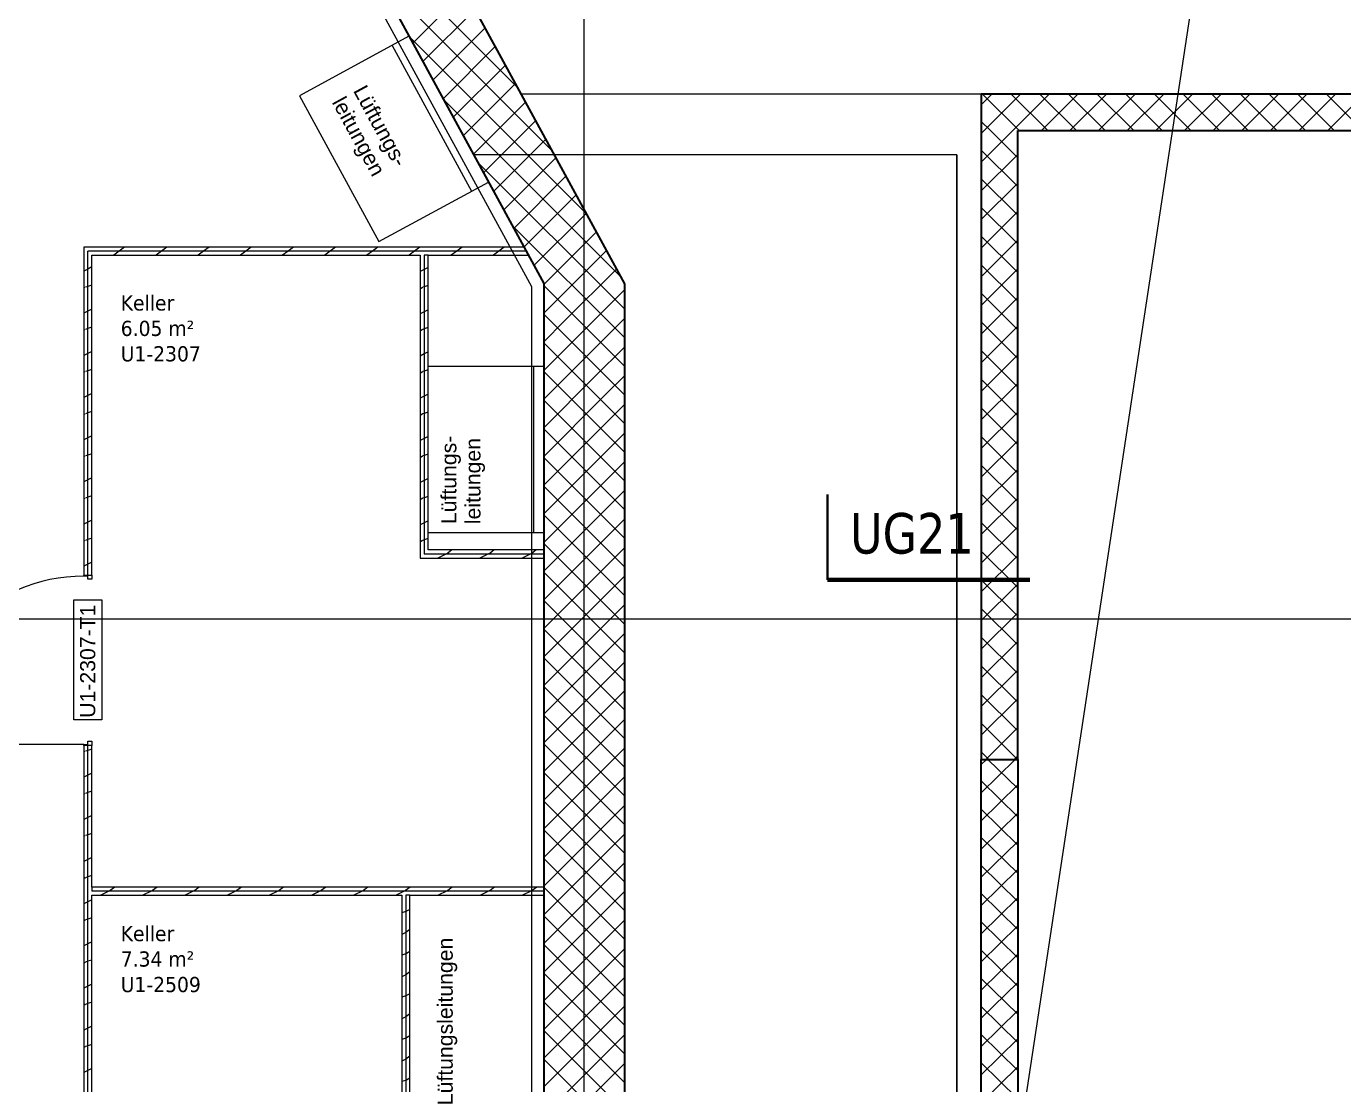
# Model space of a CAD drawing. Extents: x -1907 to 937, y -179 to 966.
# Drawn here: x -707.9 to -577.9, y 424.4 to 528.8 of the extents above; entities that cross this region are included whole.
import ezdxf
from ezdxf.lldxf.tags import DXFTag

# ---------------------------------------------------------------- set-up
doc = ezdxf.new("R2010")
doc.units = 0
doc.layers.get('0').update_dxf_attribs({"lineweight": 13})
for name, color, linetype, lineweight in [('A-AREA-____-IDEN', 7, 'Continuous', 5), ('A-DETL-____-HDLN', 7, '_Verdeckte Linien_', 9), ('A-DETL-____-MEDM', 7, 'Continuous', 25), ('A-DETL-GENF-HDLN', 7, '_Verdeckte Linien_', 9), ('A-DOOR-____-IDEN', 7, 'Continuous', 5), ('A-DOOR-FRAM-MCUT', 7, 'Continuous', 9), ('A-DOOR-OPNG-OTLN', 7, 'Continuous', 9), ('A-FLOR-____-OTLN', 7, 'Continuous', 9), ('A-FLOR-____-OVHD', 7, 'Strichpunkt - Fein', 9), ('A-WALL-____-MCUT', 7, 'Continuous', 35), ('A-WALL-____-PATT', 7, 'Continuous', 35), ('A-WALL-FNSH-MCUT', 7, 'Continuous', 35), ('I-WALL-____-OTLN', 7, 'Continuous', 9), ('S-GRID-____-OTLN', 7, 'Continuous', 5), ('Text', 7, 'Continuous', 5)]:
    doc.layers.add(name, color=color, linetype=linetype, lineweight=lineweight)
doc.layers.add('A-DETL-____-OTLN', color=5, linetype='Continuous', lineweight=9, true_color=0x0000ff)
doc.layers.add('G-____-____-SYMB', color=7, linetype='Strichpunkt - Weit', lineweight=5, true_color=0x008080)
doc.styles.get("Standard").update_dxf_attribs({"font": 'arial.ttf'})
tags = doc.linetypes.add('_Rasterlinie_', pattern=[0.375, 0.2, -0.05, 0.075, -0.05]).pattern_tags.tags
tags[10:11] = [DXFTag(74, 4), DXFTag(75, 0), DXFTag(340, '0'), DXFTag(46, 1.0), DXFTag(50, 0.0), DXFTag(44, 0.0), DXFTag(45, 0.0)]
tags[8:9] = [DXFTag(74, 4), DXFTag(75, 0), DXFTag(340, '0'), DXFTag(46, 1.0), DXFTag(50, 0.0), DXFTag(44, 0.0), DXFTag(45, 0.0)]
tags[6:7] = [DXFTag(74, 4), DXFTag(75, 0), DXFTag(340, '0'), DXFTag(46, 1.0), DXFTag(50, 0.0), DXFTag(44, 0.0), DXFTag(45, 0.0)]
tags[4:5] = [DXFTag(74, 4), DXFTag(75, 0), DXFTag(340, '0'), DXFTag(46, 1.0), DXFTag(50, 0.0), DXFTag(44, 0.0), DXFTag(45, 0.0)]
tags = doc.linetypes.add('_Schnittlinie_', pattern=[0.3, 0.15, -0.05, 0.05, -0.05]).pattern_tags.tags
tags[10:11] = [DXFTag(74, 4), DXFTag(75, 0), DXFTag(340, '0'), DXFTag(46, 1.0), DXFTag(50, 0.0), DXFTag(44, 0.0), DXFTag(45, 0.0)]
tags[8:9] = [DXFTag(74, 4), DXFTag(75, 0), DXFTag(340, '0'), DXFTag(46, 1.0), DXFTag(50, 0.0), DXFTag(44, 0.0), DXFTag(45, 0.0)]
tags[6:7] = [DXFTag(74, 4), DXFTag(75, 0), DXFTag(340, '0'), DXFTag(46, 1.0), DXFTag(50, 0.0), DXFTag(44, 0.0), DXFTag(45, 0.0)]
tags[4:5] = [DXFTag(74, 4), DXFTag(75, 0), DXFTag(340, '0'), DXFTag(46, 1.0), DXFTag(50, 0.0), DXFTag(44, 0.0), DXFTag(45, 0.0)]
tags = doc.linetypes.add('_Verdeckte Linien_', pattern=[0.15, 0.1, -0.05]).pattern_tags.tags
tags[6:7] = [DXFTag(74, 4), DXFTag(75, 0), DXFTag(340, '0'), DXFTag(46, 1.0), DXFTag(50, 0.0), DXFTag(44, 0.0), DXFTag(45, 0.0)]
tags[4:5] = [DXFTag(74, 4), DXFTag(75, 0), DXFTag(340, '0'), DXFTag(46, 1.0), DXFTag(50, 0.0), DXFTag(44, 0.0), DXFTag(45, 0.0)]
tags = doc.linetypes.add('Gestrichelt', pattern=[0.1, 0.05, -0.05]).pattern_tags.tags
tags[6:7] = [DXFTag(74, 4), DXFTag(75, 0), DXFTag(340, '0'), DXFTag(46, 1.0), DXFTag(50, 0.0), DXFTag(44, 0.0), DXFTag(45, 0.0)]
tags[4:5] = [DXFTag(74, 4), DXFTag(75, 0), DXFTag(340, '0'), DXFTag(46, 1.0), DXFTag(50, 0.0), DXFTag(44, 0.0), DXFTag(45, 0.0)]
tags = doc.linetypes.add('Strichpunkt - Fein', pattern=[0.2, 0.1, -0.05, 0, -0.05]).pattern_tags.tags
tags[10:11] = [DXFTag(74, 4), DXFTag(75, 0), DXFTag(340, '0'), DXFTag(46, 1.0), DXFTag(50, 0.0), DXFTag(44, 0.0), DXFTag(45, 0.0)]
tags[8:9] = [DXFTag(74, 4), DXFTag(75, 0), DXFTag(340, '0'), DXFTag(46, 1.0), DXFTag(50, 0.0), DXFTag(44, 0.0), DXFTag(45, 0.0)]
tags[6:7] = [DXFTag(74, 4), DXFTag(75, 0), DXFTag(340, '0'), DXFTag(46, 1.0), DXFTag(50, 0.0), DXFTag(44, 0.0), DXFTag(45, 0.0)]
tags[4:5] = [DXFTag(74, 4), DXFTag(75, 0), DXFTag(340, '0'), DXFTag(46, 1.0), DXFTag(50, 0.0), DXFTag(44, 0.0), DXFTag(45, 0.0)]
tags = doc.linetypes.add('Strichpunkt - Weit', pattern=[0.5, 0.2, -0.15, 0, -0.15]).pattern_tags.tags
tags[10:11] = [DXFTag(74, 4), DXFTag(75, 0), DXFTag(340, '0'), DXFTag(46, 1.0), DXFTag(50, 0.0), DXFTag(44, 0.0), DXFTag(45, 0.0)]
tags[8:9] = [DXFTag(74, 4), DXFTag(75, 0), DXFTag(340, '0'), DXFTag(46, 1.0), DXFTag(50, 0.0), DXFTag(44, 0.0), DXFTag(45, 0.0)]
tags[6:7] = [DXFTag(74, 4), DXFTag(75, 0), DXFTag(340, '0'), DXFTag(46, 1.0), DXFTag(50, 0.0), DXFTag(44, 0.0), DXFTag(45, 0.0)]
tags[4:5] = [DXFTag(74, 4), DXFTag(75, 0), DXFTag(340, '0'), DXFTag(46, 1.0), DXFTag(50, 0.0), DXFTag(44, 0.0), DXFTag(45, 0.0)]

# ---------------------------------------------------------------- blocks, each defined once
blk = doc.blocks.new('Referenz-A0UJ2810XE', base_point=(-1920.13, -159.41))
at = {"layer": 'A-DETL-____-HDLN', "color": 0, "linetype": '_Verdeckte Linien_', "ltscale": 0.13}
for p, q in [((-616.06, 516.15), (-663.77, 516.15)), ((-616.06, -88.95), (-616.06, 516.15)), ((-616.06, 516.15), (-616.06, -88.95)), ((-610.06, 516.15), (-610.06, 218.65))]:
    blk.add_line(p, q, dxfattribs=at)
at = {"layer": 'A-DETL-____-MEDM', "color": 0, "linetype": 'Continuous', "lineweight": -2, "ltscale": 0.25}
for p, q in [((-613.66, 453.6), (-613.66, 419.27)), ((-610.06, 453.6), (-610.06, 419.27))]:
    blk.add_line(p, q, dxfattribs=at)
at = {"layer": 'A-DETL-____-OTLN', "color": 0, "linetype": 'Gestrichelt', "ltscale": 0.13}
for p, q in [((-670.16, 527.87), (-680.96, 521.99)), ((-671.83, 526.96), (-663.98, 512.56)), ((-680.96, 521.99), (-673.12, 507.59)), ((-673.12, 507.59), (-662.31, 513.47)), ((-656.86, 495.26), (-668.26, 495.26)), ((-657.86, 495.26), (-657.86, 478.86)), ((-668.26, 478.86), (-656.86, 478.86)), ((-658.06, 443.06), (-658.06, 420.06))]:
    blk.add_line(p, q, dxfattribs=at)
at = {"layer": 'A-DETL-GENF-HDLN', "color": 0, "linetype": '_Verdeckte Linien_', "ltscale": 0.13}
blk.add_line((-583.31, 594.15), (-609.86, 419.27), dxfattribs=at)
at = {"layer": 'A-DOOR-____-IDEN', "color": 0, "linetype": 'Continuous', "ltscale": 0.13}
for p, q in [((-703.25, 460.38), (-703.25, 472.22)), ((-703.25, 472.22), (-700.47, 472.22)), ((-700.47, 472.22), (-700.47, 460.38)), ((-700.47, 460.38), (-703.25, 460.38))]:
    blk.add_line(p, q, dxfattribs=at)
at = {"layer": 'A-DOOR-FRAM-MCUT', "color": 0, "linetype": 'Continuous', "ltscale": 0.13}
for p, q in [((-702.26, 474.66), (-701.46, 474.66)), ((-702.26, 474.56), (-702.26, 474.66)), ((-701.86, 474.56), (-702.26, 474.56)), ((-701.86, 474.26), (-701.86, 474.56)), ((-701.46, 474.26), (-701.86, 474.26)), ((-701.46, 474.66), (-701.46, 474.26)), ((-702.26, 457.96), (-701.86, 457.96)), ((-702.26, 457.86), (-702.26, 457.96)), ((-701.46, 457.86), (-702.26, 457.86)), ((-701.86, 458.26), (-701.46, 458.26)), ((-701.86, 457.96), (-701.86, 458.26)), ((-701.46, 458.26), (-701.46, 457.86))]:
    blk.add_line(p, q, dxfattribs=at)
at = {"layer": 'A-DOOR-OPNG-OTLN', "color": 0, "linetype": 'Continuous', "ltscale": 0.13}
blk.add_line((-702.26, 457.96), (-718.86, 457.96), dxfattribs=at)
blk.add_ellipse((-702.26, 457.96), major_axis=(0, 16.6), ratio=1, start_param=0, end_param=1.570796, dxfattribs=at)
at = {"layer": 'A-FLOR-____-OTLN', "color": 0, "linetype": 'Continuous', "ltscale": 0.13}
blk.add_line((-613.66, 522.15), (-659.07, 522.15), dxfattribs=at)
at = {"layer": 'A-FLOR-____-OVHD', "color": 0, "linetype": 'Strichpunkt - Fein', "ltscale": 0.13}
for p, q in [((-702.56, 584.84), (-658.06, 503.15)), ((-658.06, 503.15), (-658.06, 225.85))]:
    blk.add_line(p, q, dxfattribs=at)
at = {"layer": 'A-WALL-____-MCUT', "color": 0, "linetype": 'Continuous', "ltscale": 0.35}
for p, q in [((-648.86, 503.41), (-694.36, 586.93)), ((-701.36, 585.15), (-656.86, 503.46)), ((-546.56, 522.15), (-613.66, 522.15)), ((-613.66, 522.15), (-613.66, 456.48)), ((-610.06, 518.55), (-542.96, 518.55)), ((-610.06, 456.48), (-610.06, 518.55)), ((-656.86, 503.46), (-656.86, 443.46)), ((-648.86, 224.65), (-648.86, 503.41)), ((-613.66, 456.48), (-610.06, 456.48)), ((-656.86, 443.46), (-656.86, 369.04))]:
    blk.add_line(p, q, dxfattribs=at)
at = {"layer": 'A-WALL-____-MCUT', "color": 0, "linetype": 'Continuous', "lineweight": 9, "ltscale": 0.13}
for p, q in [((-701.86, 474.66), (-701.86, 506.66)), ((-658.6, 506.66), (-701.86, 506.66)), ((-668.26, 506.26), (-668.66, 506.26)), ((-668.66, 506.26), (-668.66, 476.75)), ((-656.86, 476.75), (-668.66, 476.75)), ((-701.86, 412.24), (-701.86, 457.86)), ((-701.46, 443.86), (-701.46, 443.46)), ((-656.86, 443.46), (-701.46, 443.46)), ((-670.06, 443.06), (-670.46, 443.06)), ((-670.46, 443.06), (-670.46, 418.7))]:
    blk.add_line(p, q, dxfattribs=at)
at = {"layer": 'A-WALL-____-PATT', "color": 0, "linetype": 'Continuous', "lineweight": 9, "ltscale": 0.13}
for p, q in [((-659.42, 522.79), (-676.93, 540.3)), ((-656.03, 516.57), (-673.54, 534.08)), ((-669.79, 527.19), (-664.63, 532.35)), ((-668.79, 525.36), (-663.63, 530.52)), ((-667.8, 523.53), (-662.64, 528.69)), ((-652.65, 510.36), (-670.16, 527.87)), ((-666.8, 521.7), (-661.64, 526.86)), ((-665.8, 519.87), (-660.64, 525.03)), ((-664.8, 518.04), (-659.64, 523.2)), ((-649.27, 504.15), (-666.77, 521.66)), ((-613.66, 521.1), (-612.61, 522.15)), ((-609.93, 518.55), (-613.53, 522.15)), ((-613.38, 518.55), (-609.78, 522.15)), ((-607.1, 518.55), (-610.7, 522.15)), ((-610.55, 518.55), (-606.95, 522.15)), ((-604.27, 518.55), (-607.87, 522.15)), ((-607.72, 518.55), (-604.12, 522.15)), ((-601.44, 518.55), (-605.04, 522.15)), ((-604.9, 518.55), (-601.3, 522.15)), ((-598.61, 518.55), (-602.21, 522.15)), ((-602.07, 518.55), (-598.47, 522.15)), ((-595.79, 518.55), (-599.39, 522.15)), ((-599.24, 518.55), (-595.64, 522.15)), ((-592.96, 518.55), (-596.56, 522.15)), ((-596.41, 518.55), (-592.81, 522.15)), ((-590.13, 518.55), (-593.73, 522.15)), ((-593.58, 518.55), (-589.98, 522.15)), ((-587.3, 518.55), (-590.9, 522.15)), ((-590.75, 518.55), (-587.15, 522.15)), ((-584.47, 518.55), (-588.07, 522.15)), ((-587.93, 518.55), (-584.33, 522.15)), ((-581.64, 518.55), (-585.24, 522.15)), ((-585.1, 518.55), (-581.5, 522.15)), ((-578.81, 518.55), (-582.41, 522.15)), ((-582.27, 518.55), (-578.67, 522.15)), ((-575.99, 518.55), (-579.59, 522.15)), ((-579.44, 518.55), (-575.84, 522.15)), ((-663.81, 516.21), (-658.65, 521.37)), ((-662.81, 514.38), (-657.65, 519.54)), ((-612.76, 518.55), (-613.66, 519.46)), ((-661.81, 512.55), (-656.65, 517.71)), ((-613.66, 518.27), (-613.38, 518.55)), ((-613.66, 515.44), (-610.55, 518.55)), ((-610.06, 515.86), (-612.76, 518.55)), ((-610.06, 513.03), (-613.66, 516.63)), ((-648.86, 500.92), (-663.39, 515.45)), ((-660.81, 510.72), (-655.65, 515.88)), ((-613.66, 512.61), (-610.06, 516.21)), ((-659.82, 508.88), (-654.66, 514.04)), ((-610.06, 510.2), (-613.66, 513.8)), ((-613.66, 509.79), (-610.06, 513.38)), ((-658.82, 507.05), (-653.66, 512.21)), ((-657.82, 505.22), (-652.66, 510.38)), ((-610.06, 507.37), (-613.66, 510.97)), ((-613.66, 506.96), (-610.06, 510.56)), ((-648.86, 498.09), (-660.01, 509.23)), ((-656.82, 503.39), (-651.66, 508.55)), ((-610.06, 504.54), (-613.66, 508.14)), ((-613.66, 504.13), (-610.06, 507.73)), ((-698.76, 506.66), (-699.3, 506.26)), ((-698.23, 507.06), (-698.76, 506.66)), ((-694.6, 506.66), (-695.13, 506.26)), ((-694.07, 507.06), (-694.6, 506.66)), ((-690.43, 506.66), (-690.97, 506.26)), ((-689.9, 507.06), (-690.43, 506.66)), ((-686.27, 506.66), (-686.8, 506.26)), ((-685.74, 507.06), (-686.27, 506.66)), ((-682.1, 506.66), (-682.64, 506.26)), ((-681.57, 507.06), (-682.1, 506.66)), ((-677.94, 506.66), (-678.47, 506.26)), ((-677.41, 507.06), (-677.94, 506.66)), ((-673.77, 506.66), (-674.31, 506.26)), ((-673.24, 507.06), (-673.77, 506.66)), ((-669.61, 506.66), (-670.14, 506.26)), ((-669.08, 507.06), (-669.61, 506.66)), ((-665.44, 506.66), (-665.98, 506.26)), ((-664.91, 507.06), (-665.44, 506.66)), ((-661.28, 506.66), (-661.81, 506.26)), ((-660.75, 507.06), (-661.28, 506.66)), ((-655.83, 501.56), (-650.67, 506.72)), ((-701.86, 504.89), (-702.26, 504.69)), ((-701.46, 505.09), (-701.86, 504.89)), ((-668.66, 504.83), (-669.06, 504.63)), ((-668.26, 505.03), (-668.66, 504.83)), ((-654.83, 499.73), (-649.67, 504.89)), ((-610.06, 501.71), (-613.66, 505.31)), ((-613.66, 501.3), (-610.06, 504.9)), ((-656.86, 503.35), (-656.82, 503.39)), ((-702.15, 503.08), (-702.26, 502.99)), ((-701.86, 503.17), (-702.11, 503.09)), ((-701.46, 503.31), (-701.86, 503.17)), ((-668.83, 503.08), (-669.06, 502.91)), ((-668.66, 503.13), (-668.79, 503.09)), ((-668.26, 503.27), (-668.66, 503.13)), ((-656.62, 503.02), (-656.86, 503.26)), ((-648.86, 495.26), (-656.62, 503.02)), ((-653.83, 497.9), (-648.86, 502.87)), ((-610.06, 498.89), (-613.66, 502.49)), ((-613.66, 498.47), (-610.06, 502.07)), ((-701.86, 500.73), (-702.26, 500.53)), ((-701.46, 500.93), (-701.86, 500.73)), ((-668.26, 500.87), (-668.66, 500.67)), ((-656.86, 500.53), (-655.83, 501.56)), ((-668.66, 500.67), (-669.06, 500.47)), ((-653.24, 496.81), (-656.86, 500.43)), ((-656.86, 497.7), (-654.83, 499.73)), ((-652.84, 496.07), (-648.86, 500.04)), ((-610.06, 496.06), (-613.66, 499.66)), ((-702.15, 498.91), (-702.26, 498.83)), ((-701.86, 499.01), (-702.11, 498.93)), ((-701.46, 499.14), (-701.86, 499.01)), ((-668.83, 498.91), (-669.06, 498.74)), ((-668.66, 498.97), (-668.79, 498.93)), ((-668.26, 499.1), (-668.66, 498.97)), ((-613.66, 495.64), (-610.06, 499.24)), ((-656.86, 494.87), (-653.83, 497.9)), ((-649.85, 490.59), (-656.86, 497.6)), ((-651.84, 494.24), (-648.86, 497.21)), ((-610.06, 493.23), (-613.66, 496.83)), ((-701.86, 496.56), (-702.26, 496.36)), ((-701.46, 496.76), (-701.86, 496.56)), ((-668.66, 496.5), (-669.06, 496.3)), ((-668.26, 496.7), (-668.66, 496.5)), ((-656.86, 492.04), (-652.84, 496.07)), ((-648.86, 492.43), (-653.24, 496.81)), ((-613.66, 492.81), (-610.06, 496.41)), ((-702.15, 494.75), (-702.26, 494.66)), ((-701.86, 494.84), (-702.11, 494.76)), ((-701.46, 494.98), (-701.86, 494.84)), ((-668.83, 494.75), (-669.06, 494.57)), ((-668.66, 494.81), (-668.79, 494.76)), ((-668.26, 494.94), (-668.66, 494.81)), ((-648.86, 486.77), (-656.86, 494.77)), ((-656.86, 489.21), (-651.84, 494.24)), ((-650.84, 492.41), (-648.86, 494.38)), ((-610.06, 490.4), (-613.66, 494)), ((-613.66, 489.99), (-610.06, 493.59)), ((-701.86, 492.4), (-702.26, 492.2)), ((-701.46, 492.6), (-701.86, 492.4)), ((-668.66, 492.34), (-669.06, 492.14)), ((-668.26, 492.54), (-668.66, 492.34)), ((-656.86, 486.38), (-650.84, 492.41)), ((-648.86, 483.95), (-656.86, 491.95)), ((-702.15, 490.58), (-702.26, 490.5)), ((-701.86, 490.68), (-702.11, 490.6)), ((-701.46, 490.81), (-701.86, 490.68)), ((-668.83, 490.59), (-669.06, 490.41)), ((-668.66, 490.64), (-668.79, 490.6)), ((-668.26, 490.77), (-668.66, 490.64)), ((-656.86, 483.56), (-649.84, 490.57)), ((-648.86, 489.6), (-649.85, 490.59)), ((-649.84, 490.57), (-648.86, 491.56)), ((-610.06, 487.57), (-613.66, 491.17)), ((-613.66, 487.16), (-610.06, 490.76)), ((-648.86, 481.12), (-656.86, 489.12)), ((-701.86, 488.23), (-702.26, 488.03)), ((-701.46, 488.43), (-701.86, 488.23)), ((-668.66, 488.17), (-669.06, 487.97)), ((-668.26, 488.37), (-668.66, 488.17)), ((-656.86, 480.73), (-648.86, 488.73)), ((-610.06, 484.74), (-613.66, 488.34)), ((-613.66, 484.33), (-610.06, 487.93)), ((-702.15, 486.42), (-702.26, 486.33)), ((-701.86, 486.51), (-702.11, 486.43)), ((-701.46, 486.65), (-701.86, 486.51)), ((-668.83, 486.42), (-669.06, 486.24)), ((-668.66, 486.48), (-668.79, 486.43)), ((-668.26, 486.61), (-668.66, 486.48)), ((-648.86, 478.29), (-656.86, 486.29)), ((-656.86, 477.9), (-648.86, 485.9)), ((-610.06, 481.92), (-613.66, 485.51)), ((-701.86, 484.07), (-702.26, 483.87)), ((-701.46, 484.27), (-701.86, 484.07)), ((-668.66, 484.01), (-669.06, 483.81)), ((-668.26, 484.21), (-668.66, 484.01)), ((-613.66, 481.5), (-610.06, 485.1)), ((-648.86, 475.46), (-656.86, 483.46)), ((-656.86, 475.07), (-648.86, 483.07)), ((-610.06, 479.09), (-613.66, 482.69)), ((-702.15, 482.25), (-702.26, 482.17)), ((-701.86, 482.35), (-702.11, 482.27)), ((-701.46, 482.48), (-701.86, 482.35)), ((-668.83, 482.26), (-669.06, 482.08)), ((-668.66, 482.31), (-668.79, 482.27)), ((-668.26, 482.44), (-668.66, 482.31)), ((-613.66, 478.67), (-610.06, 482.27)), ((-701.86, 479.9), (-702.26, 479.7)), ((-701.46, 480.1), (-701.86, 479.9)), ((-668.26, 480.04), (-668.66, 479.84)), ((-648.86, 472.63), (-656.86, 480.63)), ((-656.86, 472.24), (-648.86, 480.24)), ((-668.66, 479.84), (-669.06, 479.64)), ((-610.06, 476.26), (-613.66, 479.86)), ((-613.66, 475.84), (-610.06, 479.44)), ((-702.15, 478.09), (-702.26, 478)), ((-701.86, 478.19), (-702.11, 478.1)), ((-701.46, 478.32), (-701.86, 478.19)), ((-668.83, 478.09), (-669.06, 477.91)), ((-668.66, 478.15), (-668.79, 478.1)), ((-668.26, 478.28), (-668.66, 478.15)), ((-648.86, 469.8), (-656.86, 477.8)), ((-656.86, 469.41), (-648.86, 477.41)), ((-666.52, 476.75), (-667.32, 476.35)), ((-666.25, 476.88), (-666.52, 476.75)), ((-665.92, 477.15), (-666.33, 476.84)), ((-662.36, 476.75), (-663.16, 476.35)), ((-662.09, 476.88), (-662.36, 476.75)), ((-661.75, 477.15), (-662.16, 476.84)), ((-658.19, 476.75), (-658.99, 476.35)), ((-657.92, 476.88), (-658.19, 476.75)), ((-657.59, 477.15), (-658, 476.84)), ((-610.06, 473.43), (-613.66, 477.03)), ((-613.66, 473.02), (-610.06, 476.62)), ((-701.86, 475.74), (-702.26, 475.54)), ((-701.46, 475.94), (-701.86, 475.74)), ((-648.86, 466.97), (-656.86, 474.97)), ((-656.86, 466.59), (-648.86, 474.59)), ((-610.06, 470.6), (-613.66, 474.2)), ((-613.66, 470.19), (-610.06, 473.79)), ((-648.86, 464.15), (-656.86, 472.15)), ((-656.86, 463.76), (-648.86, 471.76)), ((-610.06, 467.77), (-613.66, 471.37)), ((-613.66, 467.36), (-610.06, 470.96)), ((-648.86, 461.32), (-656.86, 469.32)), ((-656.86, 460.93), (-648.86, 468.93)), ((-610.06, 464.94), (-613.66, 468.54)), ((-613.66, 464.53), (-610.06, 468.13)), ((-648.86, 458.49), (-656.86, 466.49)), ((-656.86, 458.1), (-648.86, 466.1)), ((-610.06, 462.12), (-613.66, 465.72)), ((-613.66, 461.7), (-610.06, 465.3)), ((-648.86, 455.66), (-656.86, 463.66)), ((-656.86, 455.27), (-648.86, 463.27)), ((-610.06, 459.29), (-613.66, 462.89)), ((-613.66, 458.87), (-610.06, 462.47)), ((-648.86, 452.83), (-656.86, 460.83)), ((-656.86, 452.44), (-648.86, 460.44)), ((-610.08, 456.48), (-613.66, 460.06)), ((-613.22, 456.48), (-610.06, 459.64)), ((-648.86, 450), (-656.86, 458)), ((-702.15, 457.27), (-702.26, 457.18)), ((-701.86, 457.36), (-702.11, 457.28)), ((-701.46, 457.5), (-701.86, 457.36)), ((-656.86, 449.61), (-648.86, 457.61)), ((-612.91, 456.48), (-613.66, 457.23)), ((-610.4, 456.48), (-610.06, 456.82)), ((-701.86, 454.91), (-702.26, 454.71)), ((-701.46, 455.11), (-701.86, 454.91)), ((-648.86, 447.18), (-656.86, 455.18)), ((-656.86, 446.79), (-648.86, 454.79)), ((-702.15, 453.1), (-702.26, 453.01)), ((-701.86, 453.2), (-702.11, 453.11)), ((-701.46, 453.33), (-701.86, 453.2)), ((-648.86, 444.35), (-656.86, 452.35)), ((-656.86, 443.96), (-648.86, 451.96)), ((-701.86, 450.75), (-702.26, 450.55)), ((-701.46, 450.95), (-701.86, 450.75)), ((-702.15, 448.94), (-702.26, 448.85)), ((-701.86, 449.03), (-702.11, 448.95)), ((-701.46, 449.17), (-701.86, 449.03)), ((-648.86, 441.52), (-656.86, 449.52)), ((-656.86, 441.13), (-648.86, 449.13)), ((-701.86, 446.59), (-702.26, 446.39)), ((-701.46, 446.79), (-701.86, 446.59)), ((-648.86, 438.69), (-656.86, 446.69)), ((-656.86, 438.3), (-648.86, 446.3)), ((-701.86, 444.87), (-702.11, 444.79)), ((-701.46, 445), (-701.86, 444.87)), ((-702.14, 444.77), (-702.26, 444.68)), ((-699.57, 443.56), (-699.78, 443.46)), ((-699.2, 443.86), (-699.65, 443.52)), ((-695.41, 443.56), (-695.62, 443.46)), ((-695.03, 443.86), (-695.48, 443.52)), ((-691.24, 443.56), (-691.45, 443.46)), ((-690.87, 443.86), (-691.31, 443.52)), ((-687.08, 443.56), (-687.29, 443.46)), ((-686.7, 443.86), (-687.15, 443.52)), ((-682.91, 443.56), (-683.12, 443.46)), ((-682.54, 443.86), (-682.98, 443.52)), ((-678.75, 443.56), (-678.96, 443.46)), ((-678.37, 443.86), (-678.82, 443.52)), ((-674.58, 443.56), (-674.79, 443.46)), ((-674.21, 443.86), (-674.65, 443.52)), ((-670.42, 443.56), (-670.63, 443.46)), ((-670.04, 443.86), (-670.49, 443.52)), ((-666.25, 443.56), (-666.47, 443.46)), ((-665.88, 443.86), (-666.32, 443.53)), ((-662.09, 443.56), (-662.3, 443.46)), ((-661.71, 443.86), (-662.16, 443.53)), ((-657.92, 443.56), (-658.14, 443.46)), ((-657.55, 443.86), (-657.99, 443.53)), ((-648.86, 435.86), (-656.86, 443.86)), ((-701.86, 442.42), (-702.26, 442.22)), ((-701.46, 442.62), (-701.86, 442.42)), ((-699.78, 443.46), (-700.58, 443.06)), ((-695.62, 443.46), (-696.42, 443.06)), ((-691.45, 443.46), (-692.25, 443.06)), ((-687.29, 443.46), (-688.09, 443.06)), ((-683.12, 443.46), (-683.92, 443.06)), ((-678.96, 443.46), (-679.76, 443.06)), ((-674.79, 443.46), (-675.59, 443.06)), ((-670.63, 443.46), (-671.43, 443.06)), ((-666.47, 443.46), (-667.27, 443.06)), ((-662.3, 443.46), (-663.1, 443.06)), ((-658.14, 443.46), (-658.94, 443.06)), ((-656.86, 435.47), (-648.86, 443.47)), ((-670.46, 441.45), (-670.86, 441.32)), ((-670.45, 441.45), (-670.46, 441.45)), ((-670.06, 441.66), (-670.42, 441.48)), ((-648.86, 433.03), (-656.86, 441.03)), ((-702.14, 440.61), (-702.26, 440.52)), ((-701.86, 440.7), (-702.11, 440.62)), ((-701.46, 440.84), (-701.86, 440.7)), ((-670.06, 439.68), (-670.46, 439.38)), ((-656.86, 432.64), (-648.86, 440.64)), ((-701.46, 438.46), (-701.86, 438.26)), ((-670.46, 439.38), (-670.86, 439.18)), ((-670.46, 439.38), (-670.49, 439.36)), ((-670.42, 439.4), (-670.46, 439.38)), ((-701.86, 438.26), (-702.26, 438.06)), ((-670.46, 437.29), (-670.86, 437.15)), ((-670.45, 437.29), (-670.46, 437.29)), ((-670.06, 437.5), (-670.42, 437.32)), ((-648.86, 430.21), (-656.86, 438.21)), ((-656.86, 429.82), (-648.86, 437.82)), ((-702.14, 436.44), (-702.26, 436.35)), ((-701.86, 436.54), (-702.11, 436.46)), ((-701.46, 436.67), (-701.86, 436.54)), ((-670.46, 435.21), (-670.86, 435.01)), ((-670.46, 435.21), (-670.49, 435.2)), ((-670.06, 435.51), (-670.46, 435.21)), ((-670.42, 435.23), (-670.46, 435.21)), ((-648.86, 427.38), (-656.86, 435.38)), ((-656.86, 426.99), (-648.86, 434.99)), ((-701.86, 434.09), (-702.26, 433.89)), ((-701.46, 434.29), (-701.86, 434.09)), ((-670.46, 433.12), (-670.86, 432.99)), ((-670.45, 433.13), (-670.46, 433.12)), ((-670.06, 433.33), (-670.42, 433.15)), ((-702.14, 432.28), (-702.26, 432.19)), ((-701.86, 432.37), (-702.11, 432.29)), ((-701.46, 432.51), (-701.86, 432.37)), ((-648.86, 424.55), (-656.86, 432.55)), ((-656.86, 424.16), (-648.86, 432.16)), ((-670.46, 431.05), (-670.86, 430.85)), ((-670.46, 431.05), (-670.49, 431.03)), ((-670.06, 431.35), (-670.46, 431.05)), ((-670.42, 431.07), (-670.46, 431.05)), ((-701.86, 429.93), (-702.26, 429.73)), ((-701.46, 430.13), (-701.86, 429.93)), ((-648.86, 421.72), (-656.86, 429.72)), ((-656.86, 421.33), (-648.86, 429.33)), ((-702.14, 428.11), (-702.26, 428.02)), ((-701.86, 428.21), (-702.11, 428.13)), ((-701.46, 428.34), (-701.86, 428.21)), ((-670.46, 428.96), (-670.86, 428.82)), ((-670.45, 428.96), (-670.46, 428.96)), ((-670.06, 429.17), (-670.42, 428.99)), ((-670.46, 426.88), (-670.86, 426.68)), ((-670.46, 426.88), (-670.49, 426.87)), ((-670.06, 427.18), (-670.46, 426.88)), ((-670.42, 426.9), (-670.46, 426.88)), ((-648.86, 418.89), (-656.86, 426.89)), ((-701.86, 425.76), (-702.26, 425.56)), ((-701.46, 425.96), (-701.86, 425.76)), ((-656.86, 418.5), (-648.86, 426.5)), ((-670.46, 424.79), (-670.86, 424.66)), ((-670.45, 424.8), (-670.46, 424.79)), ((-670.06, 425), (-670.42, 424.82))]:
    blk.add_line(p, q, dxfattribs=at)
at = {"layer": 'A-WALL-FNSH-MCUT', "color": 0, "linetype": 'Continuous', "lineweight": 9, "ltscale": 0.13}
for p, q in [((-702.26, 507.06), (-702.26, 474.66)), ((-658.82, 507.06), (-702.26, 507.06)), ((-701.46, 474.66), (-701.46, 506.26)), ((-701.46, 506.26), (-669.06, 506.26)), ((-669.06, 506.26), (-669.06, 476.35)), ((-668.26, 506.26), (-658.39, 506.26)), ((-668.26, 477.15), (-668.26, 506.26)), ((-669.06, 476.35), (-656.86, 476.35)), ((-656.86, 477.15), (-668.26, 477.15)), ((-702.26, 474.66), (-701.46, 474.66)), ((-702.26, 457.86), (-702.26, 412.24)), ((-701.46, 457.86), (-702.26, 457.86)), ((-701.46, 443.86), (-701.46, 457.86)), ((-656.86, 443.86), (-701.46, 443.86)), ((-701.46, 412.24), (-701.46, 443.06)), ((-701.46, 443.06), (-670.86, 443.06)), ((-670.86, 443.06), (-670.86, 418.3)), ((-670.06, 443.06), (-656.86, 443.06)), ((-670.06, 419.1), (-670.06, 443.06))]:
    blk.add_line(p, q, dxfattribs=at)
at = {"layer": 'G-____-____-SYMB', "color": 0, "linetype": 'Continuous', "lineweight": 40, "ltscale": 0.4}
blk.add_line((-628.85, 482.62), (-628.85, 474.19), dxfattribs=at)
at = {"layer": 'G-____-____-SYMB', "color": 0, "linetype": '_Schnittlinie_', "lineweight": 70, "ltscale": 0.7}
blk.add_line((-628.85, 474.19), (-608.88, 474.19), dxfattribs=at)
at = {"layer": 'I-WALL-____-OTLN', "color": 0, "linetype": 'Continuous', "ltscale": 0.13}
for p, q in [((-613.66, 455.97), (-613.14, 456.48)), ((-613.66, 453.19), (-610.32, 456.48)), ((-610.06, 453.59), (-613, 456.48)), ((-610.06, 456.37), (-610.17, 456.48)), ((-610.06, 450.81), (-613.66, 454.35)), ((-613.66, 450.41), (-610.06, 453.95)), ((-610.06, 448.02), (-613.66, 451.57)), ((-613.66, 447.62), (-610.06, 451.16)), ((-610.06, 445.24), (-613.66, 448.78)), ((-613.66, 444.84), (-610.06, 448.38)), ((-610.06, 442.46), (-613.66, 446)), ((-613.66, 442.05), (-610.06, 445.6)), ((-610.06, 439.67), (-613.66, 443.22)), ((-613.66, 439.27), (-610.06, 442.81)), ((-610.06, 436.89), (-613.66, 440.43)), ((-613.66, 436.49), (-610.06, 440.03)), ((-610.06, 434.1), (-613.66, 437.65)), ((-613.66, 433.7), (-610.06, 437.25)), ((-610.06, 431.32), (-613.66, 434.86)), ((-613.66, 430.92), (-610.06, 434.46)), ((-610.06, 428.54), (-613.66, 432.08)), ((-613.66, 428.14), (-610.06, 431.68)), ((-610.06, 425.75), (-613.66, 429.3)), ((-613.66, 425.35), (-610.06, 428.9)), ((-610.06, 422.97), (-613.66, 426.51)), ((-613.56, 422.67), (-610.06, 426.11))]:
    blk.add_line(p, q, dxfattribs=at)
at = {"layer": 'I-WALL-____-OTLN', "color": 0, "linetype": 'Continuous', "lineweight": 35, "ltscale": 0.35}
for p, q in [((-613.66, 422.67), (-613.66, 456.48)), ((-610.06, 456.48), (-610.06, 422.67))]:
    blk.add_line(p, q, dxfattribs=at)
at = {"layer": 'S-GRID-____-OTLN', "color": 0, "linetype": '_Rasterlinie_', "ltscale": 0.13}
for p, q in [((-652.86, 186.65), (-652.86, 950.47)), ((-944.26, 470.35), (300.93, 470.35))]:
    blk.add_line(p, q, dxfattribs=at)
at = {"layer": 'A-AREA-____-IDEN', "color": 0, "linetype": 'Continuous', "ltscale": 0.13, "char_height": 1.5, "attachment_point": 1}
for s, insert in [('{\\W0.9;\\fVerdana;Keller}', (-698.62, 502.29)), ('{\\W0.9;\\fVerdana;6.05 m²}', (-698.62, 499.78)), ('{\\W0.9;\\fVerdana;U1-2307}', (-698.62, 497.27)), ('{\\W0.9;\\fVerdana;Keller}', (-698.62, 440.03)), ('{\\W0.9;\\fVerdana;7.34 m²}', (-698.62, 437.52)), ('{\\W0.9;\\fVerdana;U1-2509}', (-698.62, 435))]:
    blk.add_mtext(s, dxfattribs=dict(at, insert=insert))
at = {"layer": 'A-DOOR-____-IDEN', "color": 0, "linetype": 'Continuous', "ltscale": 0.13, "insert": (-702.63, 460.58), "char_height": 1.5, "attachment_point": 1, "rotation": 90}
blk.add_mtext('{\\fArial;U1-2307-T1}', dxfattribs=at)
at = {"layer": 'G-____-____-SYMB', "color": 0, "linetype": 'Continuous', "ltscale": 0.13, "insert": (-626.61, 480.8), "char_height": 4, "attachment_point": 1}
blk.add_mtext('{\\W0.8;\\fVerdana;UG21}', dxfattribs=at)
at = {"layer": 'Text', "color": 0, "linetype": 'Continuous', "ltscale": 0.13, "char_height": 1.5, "attachment_point": 1}
for s, insert, rotation in [('{\\fArial;Lüftungs-}', (-674.39, 523.22), 298.5786), ('{\\fArial;leitungen}', (-676.49, 522.08), 298.5786), ('{\\fArial;Lüftungs-}', (-666.98, 479.7), 90), ('{\\fArial;leitungen}', (-664.6, 479.7), 90), ('{\\fArial;Lüftungsleitungen}', (-667.34, 422.33), 90)]:
    blk.add_mtext(s, dxfattribs=dict(at, insert=insert, rotation=rotation))

msp = doc.modelspace()

# ---------------------------------------------------------------- block references
at = {"color": 9, "lineweight": 25, "ltscale": 0.25, "true_color": 0xc0c0c0}
msp.add_blockref('Referenz-A0UJ2810XE', (-1920.13, -159.41), dxfattribs=at)

doc.saveas('drawing.dxf')
